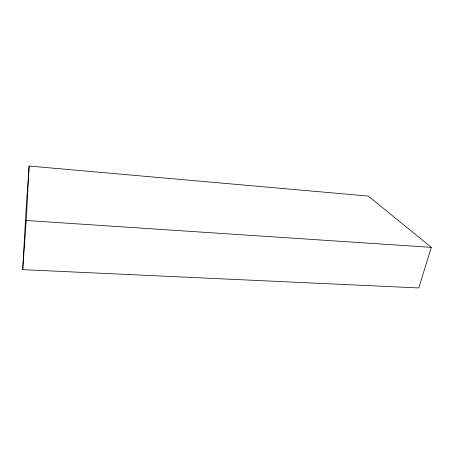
<?xml version="1.0" encoding="UTF-8"?>
<svg xmlns="http://www.w3.org/2000/svg" width="454" height="454" viewBox="0 0 454 454"><rect width="100%" height="100%" fill="white"/><g stroke="black" fill="none" stroke-linecap="round" stroke-linejoin="round"><path stroke-width="0.68" d="M22.7 269.642L26.236 220.496L29.141 166.045L368.319 196.083L431.3 247.351L418.77 287.955L22.7 269.642L26.184 207.438L29.141 166.045M26.236 220.496L431.3 247.351"/></g></svg>
